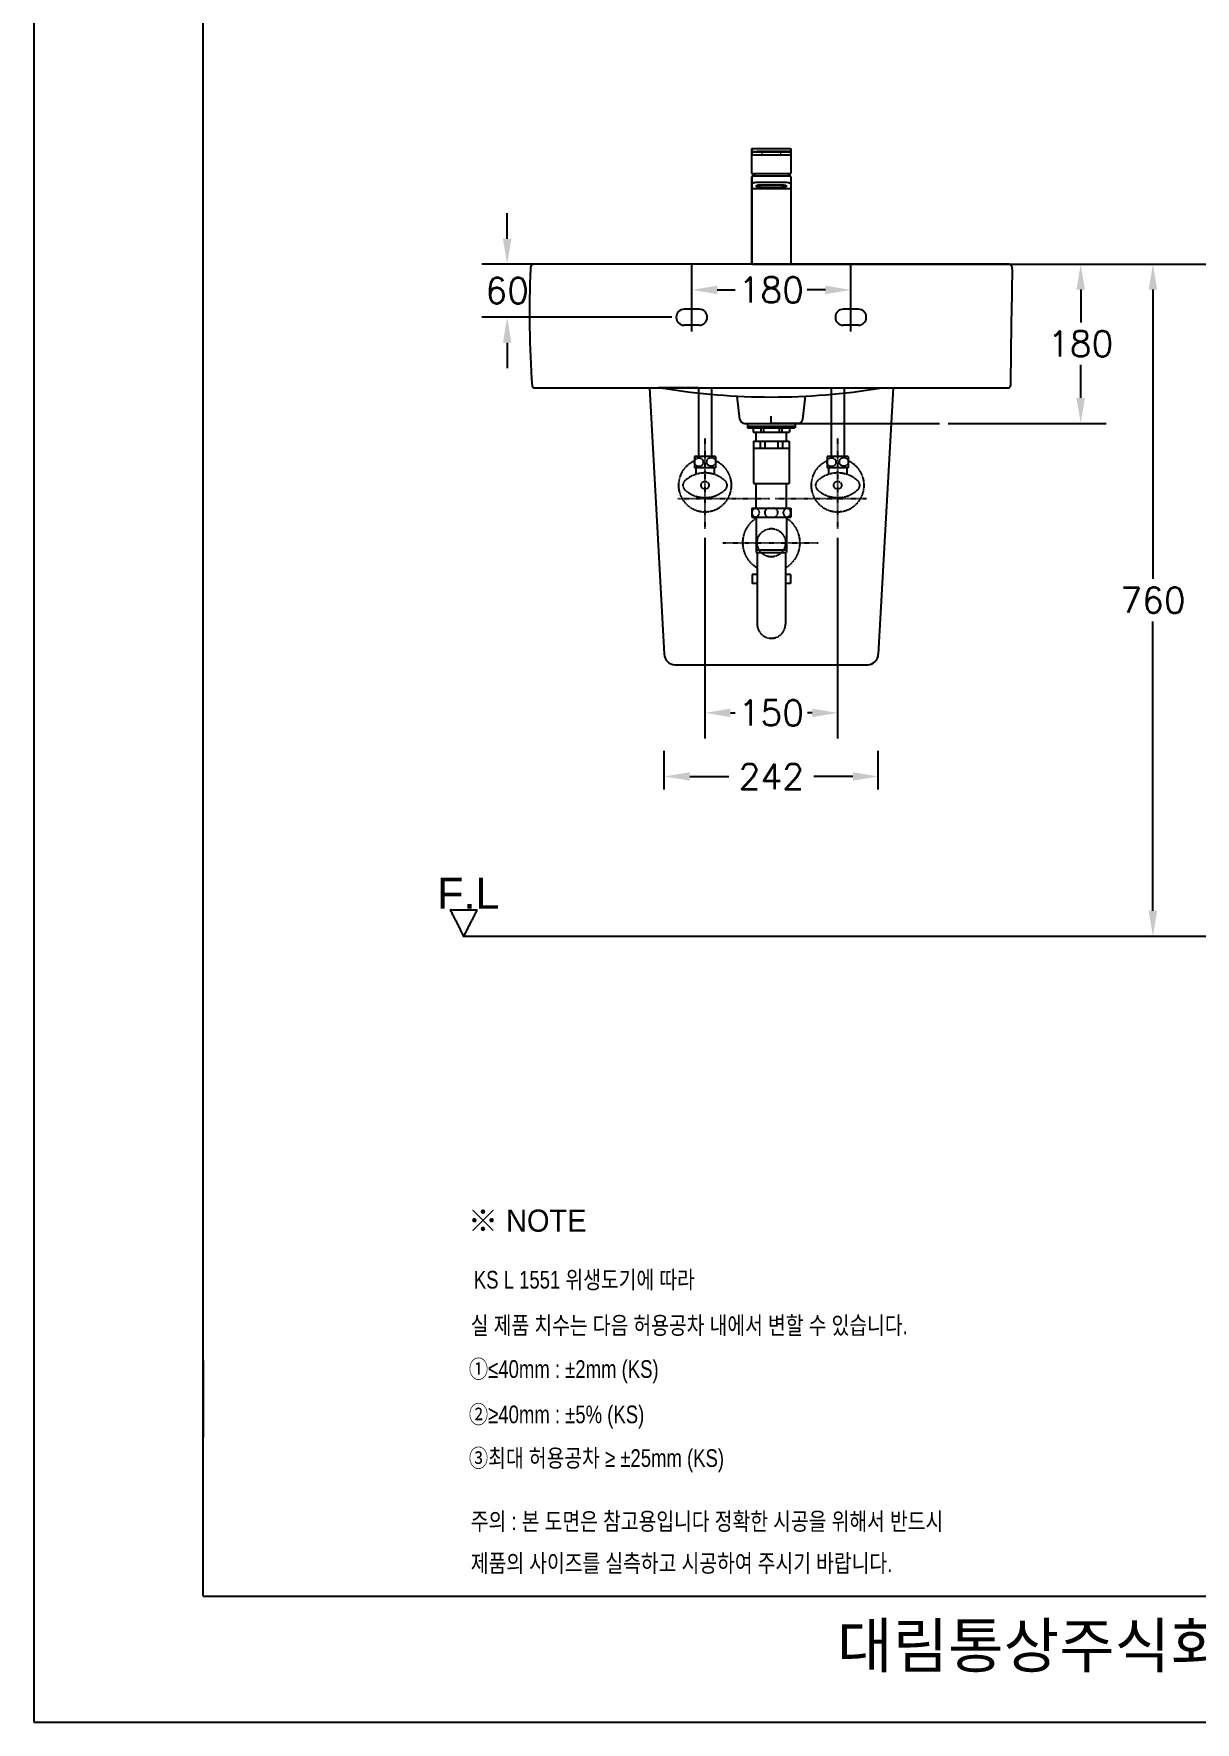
# Model space of a CAD drawing. Extents: x 63628 to 66053, y 58270 to 61700.
# Drawn here: x 63628 to 64941, y 58270 to 60179 of the extents above; entities that cross this region are included whole.
import ezdxf
from ezdxf.lldxf.tags import DXFTag

# ---------------------------------------------------------------- set-up
doc = ezdxf.new("R2010")
doc.units = 0
doc.header["$MEASUREMENT"] = 0
for name, pattern in [('DASHDOT', [1, 0.5, -0.25, 0, -0.25]), ('DASHED', [0.75, 0.5, -0.25]), ('HIDDEN', [9.525, 6.35, -3.175])]:
    doc.linetypes.add(name, pattern=pattern)
doc.layers.get('0').update_dxf_attribs({"linetype": 'CONTINUOUS'})
doc.layers.get('Defpoints').update_dxf_attribs({"linetype": 'CONTINUOUS'})
for name, color, linetype in [('001', 7, 'CONTINUOUS'), ('002', 7, 'CONTINUOUS'), ('2', 2, 'HIDDEN'), ('7', 7, 'CONTINUOUS'), ('BU', 7, 'CONTINUOUS'), ('CENTER', 1, 'CONTINUOUS'), ('Dim', 4, 'CONTINUOUS'), ('DIMTEXT', 174, 'CONTINUOUS'), ('HIDDEN', 140, 'CONTINUOUS'), ('LINE', 7, 'CONTINUOUS'), ('POINT', 3, 'CONTINUOUS'), ('YA', 7, 'CONTINUOUS')]:
    doc.layers.add(name, color=color, linetype=linetype)
doc.styles.add('MtXpl_', font='')
doc.styles.get("Standard").update_dxf_attribs({"font": 'txt.shx', "bigfont": 'ghs.shx'})
doc.styles.add('굴림', font='', dxfattribs={"height": 3.2})
doc.styles.add('스타일1', font='txt.shx', dxfattribs={"bigfont": 'ghs.shx'})
doc.styles.get('MtXpl_').set_extended_font_data('Gulim')
doc.styles.get('굴림').set_extended_font_data('Gulim')
tags = doc.linetypes.add('Amconstr', pattern=[9999, 9999, 0]).pattern_tags.tags
tags[6:7] = [DXFTag(74, 4), DXFTag(75, 0), DXFTag(340, '0'), DXFTag(46, 1.0), DXFTag(50, 0.0), DXFTag(44, 0.0), DXFTag(45, 0.0)]
tags[4:5] = [DXFTag(74, 4), DXFTag(75, 0), DXFTag(340, '0'), DXFTag(46, 1.0), DXFTag(50, 0.0), DXFTag(44, 0.0), DXFTag(45, 0.0)]
doc.dimstyles.get("Standard").update_dxf_attribs({"dimtxt": 0.18, "dimasz": 0.18, "dimexe": 0.18, "dimexo": 0.0625, "dimgap": 0.09, "dimtad": 0, "dimtih": 1, "dimtoh": 1, "dimdec": 4, "dimzin": 0, "dimdsep": 46, "dimtxsty": 'Standard', "dimcen": 0.09, "dimadec": 0, "dimazin": 0, "dimtfac": 1, "dimtdec": 4, "dimtofl": 0, "dimtmove": 0, "dimatfit": 0, "dimfxl": 0, "dimtolj": 1, "dimtzin": 0, "dimarcsym": 0})
doc.dimstyles.new('Standard$0', dxfattribs={"dimtxt": 0.18, "dimasz": 0.18, "dimexe": 0.18, "dimexo": 0.0625, "dimgap": 0.09, "dimtad": 0, "dimtih": 1, "dimtoh": 1, "dimdec": 4, "dimzin": 0, "dimdsep": 46, "dimtxsty": 'Standard', "dimcen": 0.09, "dimadec": 0, "dimazin": 0, "dimtfac": 1, "dimtdec": 4, "dimtofl": 0, "dimtmove": 0, "dimatfit": 3, "dimfxl": 0, "dimtolj": 1, "dimtzin": 0, "dimarcsym": 0})

# ---------------------------------------------------------------- blocks, each defined once
blk = doc.blocks.new('*D24')
at = {"layer": 'Defpoints', "color": 0}
for p in [(64386.5, 59619.2), (64536.5, 59619.2), (64536.5, 59411.4)]:
    blk.add_point(p, dxfattribs=at)
at = {"layer": 'Dim', "color": 0, "lineweight": -2}
for p, q in [((64386.5, 59609.2), (64386.5, 59382.6)), ((64536.5, 59609.2), (64536.5, 59382.6)), ((64415.3, 59411.4), (64420.7, 59411.4)), ((64507.7, 59411.4), (64502.3, 59411.4))]:
    blk.add_line(p, q, dxfattribs=at)
at = {"layer": 'Dim', "color": 0}
for points in [[(64415.3, 59416.2), (64415.3, 59406.6), (64386.5, 59411.4)], [(64507.7, 59416.2), (64507.7, 59406.6), (64536.5, 59411.4)]]:
    blk.add_solid(points, dxfattribs=at)
at = {"layer": 'Dim', "color": 0, "insert": (64461.5, 59411.4), "char_height": 28.8, "attachment_point": 5}
blk.add_mtext('\\A1;150', dxfattribs=at)
blk = doc.blocks.new('*D26')
at = {"layer": 'Defpoints', "color": 0}
for p in [(64582.5, 59339.5), (64340.5, 59314.6), (64582.5, 59314.6)]:
    blk.add_point(p, dxfattribs=at)
at = {"layer": 'Dim', "color": 0, "lineweight": -2}
for p, q in [((64340.5, 59324.6), (64340.5, 59368.3)), ((64582.5, 59324.6), (64582.5, 59368.3)), ((64369.3, 59339.5), (64413.5, 59339.5)), ((64553.7, 59339.5), (64509.5, 59339.5))]:
    blk.add_line(p, q, dxfattribs=at)
at = {"layer": 'Dim', "color": 0}
for points in [[(64369.3, 59344.3), (64369.3, 59334.7), (64340.5, 59339.5)], [(64553.7, 59344.3), (64553.7, 59334.7), (64582.5, 59339.5)]]:
    blk.add_solid(points, dxfattribs=at)
at = {"layer": 'Dim', "color": 0, "insert": (64461.5, 59339.5), "char_height": 28.8, "attachment_point": 5}
blk.add_mtext('\\A1;242', dxfattribs=at)
blk = doc.blocks.new('*D32')
at = {"layer": 'Defpoints', "color": 0}
for p in [(64359, 59918.8), (64162.8, 59858.8), (64359, 59858.8)]:
    blk.add_point(p, dxfattribs=at)
at = {"layer": 'Dim', "color": 0, "lineweight": -2}
for p, q in [((64162.8, 59947.6), (64162.8, 59976.4)), ((64349, 59918.8), (64134, 59918.8)), ((64349, 59858.8), (64134, 59858.8)), ((64162.8, 59830), (64162.8, 59801.2))]:
    blk.add_line(p, q, dxfattribs=at)
at = {"layer": 'Dim', "color": 0}
for points in [[(64158, 59947.6), (64167.6, 59947.6), (64162.8, 59918.8)], [(64158, 59830), (64167.6, 59830), (64162.8, 59858.8)]]:
    blk.add_solid(points, dxfattribs=at)
at = {"layer": 'Dim', "color": 0, "insert": (64162.8, 59888.8), "char_height": 48, "attachment_point": 5}
blk.add_mtext('\\A1;{\\H0.6x;60}', dxfattribs=at)
blk = doc.blocks.new('*D33')
at = {"layer": 'Defpoints', "color": 0}
for p in [(64551.4, 59889.7), (64371.5, 59832.5), (64551.4, 59832.5)]:
    blk.add_point(p, dxfattribs=at)
at = {"layer": 'Dim', "color": 0, "linetype": 'ByBlock', "lineweight": -2}
for p, q in [((64371.5, 59842.5), (64371.5, 59918.5)), ((64551.4, 59842.5), (64551.4, 59918.5)), ((64400.3, 59889.7), (64420.6, 59889.7)), ((64522.6, 59889.7), (64502.2, 59889.7))]:
    blk.add_line(p, q, dxfattribs=at)
at = {"layer": 'Dim', "color": 0}
for points in [[(64400.3, 59894.5), (64400.3, 59884.9), (64371.5, 59889.7)], [(64522.6, 59894.5), (64522.6, 59884.9), (64551.4, 59889.7)]]:
    blk.add_solid(points, dxfattribs=at)
at = {"layer": 'Dim', "color": 0, "insert": (64461.4, 59889.7), "char_height": 28.8, "attachment_point": 5}
blk.add_mtext('\\A1;180', dxfattribs=at)
blk = doc.blocks.new('*D34')
at = {"layer": 'Defpoints', "color": 0}
for p in [(64651.5, 59918.8), (64811.3, 59918.8), (64651.5, 59738.8)]:
    blk.add_point(p, dxfattribs=at)
at = {"layer": 'Dim', "color": 0, "linetype": 'ByBlock', "lineweight": -2}
for p, q in [((64661.5, 59918.8), (64840.1, 59918.8)), ((64811.3, 59890), (64811.3, 59852.8)), ((64811.3, 59767.6), (64811.3, 59804.8)), ((64661.5, 59738.8), (64840.1, 59738.8))]:
    blk.add_line(p, q, dxfattribs=at)
at = {"layer": 'Dim', "color": 0}
for points in [[(64806.5, 59890), (64816.1, 59890), (64811.3, 59918.8)], [(64806.5, 59767.6), (64816.1, 59767.6), (64811.3, 59738.8)]]:
    blk.add_solid(points, dxfattribs=at)
at = {"layer": 'Dim', "color": 0, "insert": (64811.3, 59828.8), "char_height": 28.8, "attachment_point": 5}
blk.add_mtext('\\A1;180', dxfattribs=at)
blk = doc.blocks.new('*D23')
at = {"layer": 'Defpoints', "color": 0}
for p in [(64864.1, 59918.8), (64864.1, 59158.8), (64893, 59158.8)]:
    blk.add_point(p, dxfattribs=at)
at = {"layer": 'Dim', "color": 0, "linetype": 'ByBlock', "lineweight": -2}
for p, q in [((64874.1, 59918.8), (64921.8, 59918.8)), ((64893, 59890), (64893, 59562.8)), ((64893, 59187.6), (64893, 59514.8)), ((64874.1, 59158.8), (64921.8, 59158.8))]:
    blk.add_line(p, q, dxfattribs=at)
at = {"layer": 'Dim', "color": 0}
for points in [[(64888.2, 59890), (64897.8, 59890), (64893, 59918.8)], [(64888.2, 59187.6), (64897.8, 59187.6), (64893, 59158.8)]]:
    blk.add_solid(points, dxfattribs=at)
at = {"layer": 'Dim', "color": 0, "insert": (64893, 59538.8), "char_height": 28.8, "attachment_point": 5}
blk.add_mtext('\\A1;760', dxfattribs=at)

msp = doc.modelspace()

# ---------------------------------------------------------------- linework, layer by layer
at = {"color": 0}
for p, q in [((64426, 59743.2, 0.1), (64423, 59769.6, 0.1)), ((64497.1, 59743.2, 0.1), (64500.1, 59769.6, 0.1))]:
    msp.add_line(p, q, dxfattribs=at)
for start, end in [(260.666, 270.0003), (269.9997, 279.334)]:
    msp.add_arc((64461.6, 60523.9, 0.1), 755.3, start, end)
for centre, start, end in [((64431, 59743.8, 0.1), 186.5639, 270), ((64492.1, 59743.8, 0.1), 270, 353.4361)]:
    msp.add_arc(centre, 5, start, end, dxfattribs=at)
at = {"layer": '001', "color": 7, "linetype": 'Continuous'}
for p, q in [((64461.5, 59918.8, 0.1), (64194, 59918.8, 0.1)), ((64729, 59918.8, 0.1), (64461.5, 59918.8, 0.1)), ((64193.9, 59778.8, 0.1), (64461.5, 59778.8, 0.1)), ((64461.5, 59778.8, 0.1), (64729.1, 59778.8, 0.1)), ((64384.4, 59465.8, 0.1), (64538.7, 59465.8, 0.1))]:
    msp.add_line(p, q, dxfattribs=at)
for centre, radius, start, end in [((64194, 59913.8, 0.1), 5, 90, 184.5906), ((64729, 59913.8, 0.1), 5, 355.4094, 90), ((65342.6, 59864.2, 0.1), 1154.6, 177.5606, 184.132), ((74346.8, 59699.2, 0.1), 9615.2, 178.72338, 179.51206), ((64193.9, 59781.8, 0.1), 3, 194.2087, 270), ((64729.1, 59781.8, 0.1), 3, 270, 345.7913)]:
    msp.add_arc(centre, radius, start, end, dxfattribs=at)
at = {"layer": '001', "color": 7}
msp.add_open_spline([(64112.7, 59158.8, 0.1), (64844.9, 59158.8, 0.1), (65577.1, 59158.8, 0.1)], degree=2, dxfattribs=at)
at = {"layer": '002', "color": 0, "linetype": 'Continuous'}
for p, q in [((64323.6, 59778.8, 0.1), (64340.5, 59477.8, 0.1)), ((64599.4, 59778.8, 0.1), (64582.5, 59477.8, 0.1))]:
    msp.add_line(p, q, dxfattribs=at)
at = {"layer": '7', "color": 0, "extrusion": (0, 1, 0)}
for p in [(64431, 59738.8, 0.1), (64492.1, 59738.8, 0.1)]:
    msp.add_line(p, (64461.5, 59738.8, 0.1), dxfattribs=at)
at = {"layer": 'BU', "linetype": 'Continuous'}
for p, q in [((64440.5, 60049.8, 0.1), (64482.5, 60049.8, 0.1)), ((64439.5, 60048.7, 0.1), (64439.5, 60048.8, 0.1)), ((64439.5, 60048.8, 0.1), (64439.5, 60046.5, 0.1)), ((64439.5, 60044.8, 0.1), (64439.5, 60048.7, 0.1)), ((64439.5, 60045.3, 0.1), (64439.5, 60046.5, 0.1)), ((64439.5, 60043.2, 0.1), (64439.5, 60045.3, 0.1)), ((64439.5, 60044, 0.1), (64439.5, 60044.8, 0.1)), ((64439.5, 60021.8, 0.1), (64439.5, 60044.4, 0.1)), ((64439.5, 60044.4, 0.1), (64439.5, 60043.1, 0.1)), ((64439.5, 60042.8, 0.1), (64439.5, 60044, 0.1)), ((64439.5, 60043.1, 0.1), (64439.5, 60043.2, 0.1)), ((64439.5, 60025.9, 0.1), (64439.5, 60042.8, 0.1)), ((64482.5, 60042.2, 0.1), (64440.5, 60042.2, 0.1)), ((64477.5, 60046.2, 0.1), (64445.5, 60046.2, 0.1)), ((64445.5, 60046.2, 0.1), (64445.5, 60046, 0.1)), ((64445.5, 60046, 0.1), (64477.5, 60046, 0.1)), ((64451.5, 60045.6, 0.1), (64450.5, 60045.6, 0.1)), ((64450.5, 60045.6, 0.1), (64450.5, 60045, 0.1)), ((64450.5, 60045, 0.1), (64450.5, 60044.7, 0.1)), ((64450.5, 60044.7, 0.1), (64451.5, 60044.7, 0.1)), ((64451.5, 60045.6, 0.1), (64451.5, 60044.7, 0.1)), ((64451.5, 60045, 0.1), (64451.5, 60045.6, 0.1)), ((64451.5, 60044.7, 0.1), (64451.5, 60045, 0.1)), ((64472.5, 60045.6, 0.1), (64471.5, 60045.6, 0.1)), ((64471.5, 60045.6, 0.1), (64471.5, 60045, 0.1)), ((64471.5, 60045, 0.1), (64471.5, 60044.7, 0.1)), ((64471.5, 60044.7, 0.1), (64472.5, 60044.7, 0.1)), ((64471.5, 60044.7, 0.1), (64472.5, 60044.7, 0.1)), ((64472.5, 60045, 0.1), (64472.5, 60045.6, 0.1)), ((64472.5, 60045.6, 0.1), (64472.5, 60044.7, 0.1)), ((64472.5, 60044.7, 0.1), (64472.5, 60045, 0.1)), ((64472.5, 60044.7, 0.1), (64472.5, 60044.7, 0.1)), ((64477.5, 60046, 0.1), (64477.5, 60046.2, 0.1)), ((64482.5, 60042.1, 0.1), (64482.5, 60042.2, 0.1)), ((64483.5, 60048.8, 0.1), (64483.5, 60046.5, 0.1)), ((64483.5, 60046.5, 0.1), (64483.5, 60045.3, 0.1)), ((64483.5, 60045.3, 0.1), (64483.5, 60043.2, 0.1)), ((64483.5, 60044.4, 0.1), (64483.5, 60044.4, 0.1)), ((64483.5, 60044.4, 0.1), (64483.5, 60021.8, 0.1)), ((64483.5, 60043.2, 0.1), (64483.5, 60043.1, 0.1)), ((64439.5, 60021.8, 0.1), (64439.5, 60025.9, 0.1)), ((64439.5, 60017.8, 0.1), (64439.5, 59918.8, 0.1)), ((64439.5, 60009.7, 0.1), (64439.5, 60017.8, 0.1)), ((64441, 60020.8, 0.1), (64440.5, 60020.8, 0.1)), ((64440.5, 60018.8, 0.1), (64445.5, 60018.8, 0.1)), ((64482.1, 60020.8, 0.1), (64441, 60020.8, 0.1)), ((64445.5, 60018.8, 0.1), (64477.5, 60018.8, 0.1)), ((64445.5, 60011.5, 0.1), (64477.5, 60011.5, 0.1)), ((64477.5, 60018.8, 0.1), (64482.5, 60018.8, 0.1)), ((64482.5, 60020.8, 0.1), (64482.1, 60020.8, 0.1)), ((64483.5, 60017.8, 0.1), (64483.5, 60009.7, 0.1)), ((64439.5, 60004.9, 0.1), (64439.5, 60009.7, 0.1)), ((64439.5, 60003.8, 0.1), (64439.5, 60004.9, 0.1)), ((64439.5, 59918.8, 0.1), (64439.5, 60003.8, 0.1)), ((64482.5, 60004, 0.1), (64440.5, 60004, 0.1)), ((64448.5, 60008.5, 0.1), (64448.5, 60005.8, 0.1)), ((64448.5, 60008.5, 0.1), (64474.5, 60008.5, 0.1)), ((64448.5, 60005.8, 0.1), (64474.5, 60005.8, 0.1)), ((64474.5, 60005.8, 0.1), (64474.5, 60008.5, 0.1)), ((64483.5, 60009.7, 0.1), (64483.5, 60004.9, 0.1)), ((64483.5, 60004.9, 0.1), (64483.5, 60003.8, 0.1)), ((64483.5, 60003.8, 0.1), (64483.5, 59918.8, 0.1)), ((64483.5, 60003.8, 0.1), (64483.5, 60003.8, 0.1)), ((64440.1, 59918.8, 0.1), (64483, 59918.8, 0.1))]:
    msp.add_line(p, q, dxfattribs=at)
for centre, radius, start, end in [((64482.5, 60043.1, 0.1), 1, 270, 0), ((64440.5, 60021.8, 0.1), 1, 180, 270), ((64440.5, 60017.8, 0.1), 1, 90, 180), ((64440.5, 60017.8, 0.1), 1, 90, 180), ((64469.2, 60013.7, 0.1), 27.6, 165.1842, 169.4357), ((64454.9, 60013.7, 0.1), 27.6, 10.5643, 14.8158), ((64482.5, 60021.8, 0.1), 1, 270, 0), ((64482.5, 60017.8, 0.1), 1, 0, 90)]:
    msp.add_arc(centre, radius, start, end, dxfattribs=at)
for points, knots in [([(64439.5, 60048.9, 0.1), (64439.6, 60049, 0.1), (64439.6, 60049.1, 0.1), (64439.6, 60049.2, 0.1), (64439.8, 60049.5, 0.1), (64440, 60049.7, 0.1), (64440.2, 60049.8, 0.1), (64440.4, 60049.8, 0.1), (64440.5, 60049.8, 0.1)], [0, 0, 0, 0, 0.097046, 0.215477, 0.366984, 0.6013, 0.806128, 1, 1, 1, 1]), ([(64482.5, 60049.8, 0.1), (64482.6, 60049.8, 0.1), (64482.7, 60049.8, 0.1), (64482.9, 60049.8, 0.1), (64483.1, 60049.6, 0.1), (64483.3, 60049.5, 0.1), (64483.4, 60049.3, 0.1), (64483.5, 60049.2, 0.1), (64483.5, 60049, 0.1), (64483.5, 60048.9, 0.1), (64483.5, 60048.9, 0.1), (64483.5, 60048.9, 0.1)], [0, 0, 0, 0, 0.020818, 0.239105, 0.419032, 0.574027, 0.708164, 0.821662, 0.913084, 0.980269, 1, 1, 1, 1]), ([(64439.5, 60046.5, 0.1), (64439.5, 60046.5, 0.1), (64439.6, 60046.4, 0.1), (64440, 60046.4, 0.1), (64440.2, 60046.4, 0.1), (64440.3, 60046.3, 0.1), (64440.5, 60046.3, 0.1), (64441, 60046.3, 0.1), (64441.6, 60046.3, 0.1), (64442.3, 60046.2, 0.1), (64442.9, 60046.2, 0.1), (64443.5, 60046.2, 0.1), (64444.4, 60046.2, 0.1), (64445.1, 60046.2, 0.1), (64445.5, 60046.2, 0.1)], [-1, -1, -1, -1, -0.857143, -0.714286, -0.696429, -0.678572, -0.642857, -0.571429, -0.428572, -0.357143, -0.285714, -0.214286, -0.142857, 0, 0, 0, 0]), ([(64439.5, 60045.3, 0.1), (64439.5, 60045.4, 0.1), (64439.9, 60045.6, 0.1), (64441.7, 60045.8, 0.1), (64443.7, 60045.9, 0.1), (64445.1, 60046, 0.1), (64445.5, 60046, 0.1)], [0, 0, 0, 0, 0.285714, 0.571429, 0.857143, 1, 1, 1, 1]), ([(64483.4, 60046.5, 0.1), (64483.4, 60046.4, 0.1), (64483.3, 60046.4, 0.1), (64483, 60046.4, 0.1), (64482.3, 60046.3, 0.1), (64481.5, 60046.3, 0.1), (64480.7, 60046.2, 0.1), (64480, 60046.2, 0.1), (64478.9, 60046.2, 0.1), (64478, 60046.2, 0.1), (64477.5, 60046.2, 0.1)], [0, 0, 0, 0, 0.022938, 0.185782, 0.348626, 0.511469, 0.592891, 0.674313, 0.837156, 1, 1, 1, 1]), ([(64477.5, 60046, 0.1), (64478.4, 60046, 0.1), (64480.2, 60045.9, 0.1), (64482.4, 60045.7, 0.1), (64483.2, 60045.5, 0.1), (64483.4, 60045.4, 0.1), (64483.4, 60045.4, 0.1)], [0, 0, 0, 0, 0.32589, 0.651781, 0.977671, 1, 1, 1, 1]), ([(64439.5, 60009.7, 0.1), (64439.5, 60009.9, 0.1), (64439.9, 60010.5, 0.1), (64441.7, 60011.1, 0.1), (64443.7, 60011.4, 0.1), (64445.1, 60011.5, 0.1), (64445.5, 60011.5, 0.1)], [0, 0, 0, 0, 0.285714, 0.571429, 0.857143, 1, 1, 1, 1]), ([(64477.5, 60011.5, 0.1), (64478.4, 60011.5, 0.1), (64480.2, 60011.4, 0.1), (64482.4, 60010.8, 0.1), (64483.2, 60010.3, 0.1), (64483.4, 60010, 0.1), (64483.4, 60010, 0.1)], [0, 0, 0, 0, 0.326484, 0.652968, 0.979452, 1, 1, 1, 1]), ([(64439.5, 60003.8, 0.1), (64439.5, 60003.8, 0.1), (64439.5, 60003.8, 0.1), (64439.5, 60003.7, 0.1), (64439.6, 60003.6, 0.1), (64439.6, 60003.5, 0.1)], [0, 0, 0, 0, 0.003909, 0.003909, 1, 1, 1, 1]), ([(64483.5, 60003.6, 0.1), (64483.5, 60003.6, 0.1), (64483.5, 60003.6, 0.1), (64483.5, 60003.6, 0.1), (64483.5, 60003.6, 0.1)], [0, 0, 0, 0, 0.705199, 1, 1, 1, 1])]:
    msp.add_open_spline(points, degree=3, knots=knots, dxfattribs=at)
for points, weights in [([(64440.5, 60042.2, 0.1), (64439.5, 60042.2, 0.1), (64439.5, 60043.2, 0.1)], [1, 0.707106781056, 1]), ([(64483.5, 60043.2, 0.1), (64483.5, 60042.2, 0.1), (64482.5, 60042.2, 0.1)], [1, 0.707106781056, 1]), ([(64440.5, 60004, 0.1), (64439.5, 60004, 0.1), (64439.5, 60004.9, 0.1)], [1, 0.707106781056, 1]), ([(64483.5, 60004.9, 0.1), (64483.5, 60004, 0.1), (64482.5, 60004, 0.1)], [1, 0.707106821236, 0.99999991964])]:
    msp.add_rational_spline(points, weights, degree=2, dxfattribs=at)
for points, degree in [([(64483, 60042.3, 0.1), (64483, 60042.2, 0.1), (64483, 60042.2, 0.1), (64483, 60042.1, 0.1)], 3), ([(64483, 60042.1, 0.1), (64483.1, 60042.2, 0.1), (64483.1, 60042.3, 0.1), (64483.1, 60042.3, 0.1)], 3), ([(64483.4, 60046.5, 0.1), (64483.5, 60046.6, 0.1), (64483.5, 60046.7, 0.1)], 2), ([(64483.5, 60046.5, 0.1), (64483.5, 60046.5, 0.1), (64483.5, 60046.5, 0.1), (64483.4, 60046.5, 0.1)], 3), ([(64483.4, 60045.4, 0.1), (64483.5, 60045.4, 0.1), (64483.5, 60045.3, 0.1), (64483.5, 60045.3, 0.1)], 3), ([(64483.5, 60045.1, 0.1), (64483.5, 60045.3, 0.1), (64483.4, 60045.4, 0.1)], 2), ([(64483.5, 60046.7, 0.1), (64483.5, 60046.6, 0.1), (64483.5, 60046.6, 0.1), (64483.5, 60046.5, 0.1)], 3), ([(64483.5, 60045.3, 0.1), (64483.5, 60045.2, 0.1), (64483.5, 60045.2, 0.1), (64483.5, 60045.1, 0.1)], 3), ([(64483.4, 60010, 0.1), (64483.5, 60009.9, 0.1), (64483.5, 60009.8, 0.1), (64483.5, 60009.7, 0.1)], 3), ([(64483.5, 60009.5, 0.1), (64483.5, 60009.7, 0.1), (64483.4, 60010, 0.1)], 2), ([(64483.5, 60009.7, 0.1), (64483.5, 60009.6, 0.1), (64483.5, 60009.5, 0.1), (64483.5, 60009.5, 0.1)], 3)]:
    msp.add_open_spline(points, degree=degree, dxfattribs=at)
for points, weights in [([(64448.5, 60005.8, 0.1), (64444.5, 60005.8, 0.1), (64444.5, 60007.1, 0.1), (64444.5, 60008.5, 0.1), (64448.5, 60008.5, 0.1)], [1, 0.707106781056, 1, 0.70710678223, 0.999999997652]), ([(64474.5, 60008.5, 0.1), (64478.5, 60008.5, 0.1), (64478.5, 60007.1, 0.1), (64478.5, 60005.8, 0.1), (64474.5, 60005.8, 0.1)], [1, 0.707106781056, 1, 0.707106781056, 1])]:
    msp.add_rational_spline(points, weights, degree=2, knots=[0, 0, 0, 0.5, 0.5, 1, 1, 1], dxfattribs=at)
at = {"layer": 'CENTER', "color": 0, "linetype": 'DASHDOT'}
for p, q in [((64386.5, 59722.2, 0.1), (64386.5, 59619.2, 0.1)), ((64536.5, 59722.2, 0.1), (64536.5, 59619.2, 0.1)), ((64355.8, 59653.8, 0.1), (64459.3, 59653.8, 0.1)), ((64465.8, 59653.8, 0.1), (64569.3, 59653.8, 0.1)), ((64406.8, 59603.8, 0.1), (64514.5, 59603.8, 0.1))]:
    msp.add_line(p, q, dxfattribs=at)
at = {"layer": 'Dim', "color": 0}
for p, q in [((64461.5, 59918.8, 0.1), (64955.4, 59918.8, 0.1)), ((64461.5, 59738.8, 0.1), (64461.5, 59747, 0.1)), ((64434.5, 59738.8, 0.1), (64488.5, 59738.8, 0.1)), ((64472, 59738.8, 0.1), (64651.5, 59738.8, 0.1)), ((64352.5, 59465.8, 0.1), (64570.5, 59465.8, 0.1)), ((64352.5, 59465.8, 0.1), (64570.5, 59465.8, 0.1))]:
    msp.add_line(p, q, dxfattribs=at)
for centre, start, end in [((64352.5, 59477.8, 0.1), 180, 270), ((64570.5, 59477.8, 0.1), 270, 0)]:
    msp.add_arc(centre, 12, start, end, dxfattribs=at)
at = {"layer": 'DIMTEXT', "color": 0}
msp.add_open_spline([(64128.7, 59188.8, 0.1), (64113.7, 59188.8, 0.1), (64098.7, 59188.8, 0.1), (64106.2, 59173.8, 0.1), (64113.7, 59158.8, 0.1), (64121.2, 59173.8, 0.1), (64128.7, 59188.8, 0.1)], degree=2, knots=[0, 0, 0, 30, 30, 63.54102, 63.54102, 97.082039, 97.082039, 97.082039], dxfattribs=at)
at = {"layer": 'HIDDEN', "ltscale": 20}
for p, q in [((64380, 59867.8, 0.1), (64363, 59867.8, 0.1)), ((64559.9, 59867.8, 0.1), (64542.9, 59867.8, 0.1)), ((64380, 59849.8, 0.1), (64363, 59849.8, 0.1)), ((64559.9, 59849.8, 0.1), (64542.9, 59849.8, 0.1))]:
    msp.add_line(p, q, dxfattribs=at)
for centre, start, end in [((64363, 59858.8, 0.1), 90, 270), ((64380, 59858.8, 0.1), 270, 90), ((64542.9, 59858.8, 0.1), 90, 270), ((64559.9, 59858.8, 0.1), 270, 90)]:
    msp.add_arc(centre, 9, start, end, dxfattribs=at)
at = {"layer": 'LINE', "linetype": 'Amconstr'}
msp.add_line((64906.4, 58412.5), (64978.4, 58412.5), dxfattribs=at)
at = {"layer": 'POINT', "color": 0, "linetype": 'DASHED'}
for p, q in [((64378.8, 59778.8, 0.1), (64333.8, 59778.8, 0.1)), ((64379, 59778.8, 0.1), (64379, 59701.5, 0.1)), ((64394, 59778.8, 0.1), (64394, 59701.5, 0.1)), ((64529, 59778.8, 0.1), (64529, 59701.5, 0.1)), ((64544, 59778.8, 0.1), (64544, 59701.5, 0.1)), ((64544.3, 59778.8, 0.1), (64589.3, 59778.8, 0.1)), ((64434.5, 59738.8, 0.1), (64434.5, 59733.8, 0.1)), ((64434.5, 59738.8, 0.1), (64488.5, 59738.8, 0.1)), ((64434.5, 59735.8, 0.1), (64488.5, 59735.8, 0.1)), ((64434.5, 59733.8, 0.1), (64488.5, 59733.8, 0.1)), ((64441, 59733.8, 0.1), (64441, 59728.8, 0.1)), ((64441, 59728.8, 0.1), (64482, 59728.8, 0.1)), ((64444.5, 59718.8, 0.1), (64444.5, 59728.8, 0.1)), ((64449.5, 59733.8, 0.1), (64449.5, 59728.8, 0.1)), ((64452.5, 59733.8, 0.1), (64452.5, 59728.8, 0.1)), ((64491.8, 59738.8, 0.1), (64461.5, 59738.8, 0.1)), ((64470.5, 59733.8, 0.1), (64470.5, 59728.8, 0.1)), ((64473.5, 59733.8, 0.1), (64473.5, 59728.8, 0.1)), ((64478.5, 59718.8, 0.1), (64478.5, 59728.8, 0.1)), ((64482, 59733.8, 0.1), (64482, 59728.8, 0.1)), ((64488.5, 59738.8, 0.1), (64488.5, 59733.8, 0.1)), ((64441.5, 59718.8, 0.1), (64481.5, 59718.8, 0.1)), ((64441.5, 59718.8, 0.1), (64441.5, 59670.8, 0.1)), ((64441.5, 59710.8, 0.1), (64481.5, 59710.8, 0.1)), ((64449, 59718.8, 0.1), (64449, 59710.8, 0.1)), ((64454, 59718.8, 0.1), (64454, 59710.8, 0.1)), ((64469, 59718.8, 0.1), (64469, 59710.8, 0.1)), ((64474, 59718.8, 0.1), (64474, 59710.8, 0.1)), ((64481.5, 59718.8, 0.1), (64481.5, 59674, 0.1)), ((64398.5, 59701.5, 0.1), (64374.5, 59701.5, 0.1)), ((64374.5, 59701.5, 0.1), (64374.5, 59688.5, 0.1)), ((64398.5, 59688.5, 0.1), (64374.5, 59688.5, 0.1)), ((64376, 59688.5, 0.1), (64376, 59681.1, 0.1)), ((64397, 59688.5, 0.1), (64397, 59681.1, 0.1)), ((64398.5, 59701.5, 0.1), (64398.5, 59688.5, 0.1)), ((64548.5, 59701.5, 0.1), (64524.5, 59701.5, 0.1)), ((64524.5, 59701.5, 0.1), (64524.5, 59688.5, 0.1)), ((64548.5, 59688.5, 0.1), (64524.5, 59688.5, 0.1)), ((64526, 59688.5, 0.1), (64526, 59681.1, 0.1)), ((64547, 59688.5, 0.1), (64547, 59681.1, 0.1)), ((64548.5, 59701.5, 0.1), (64548.5, 59688.5, 0.1)), ((64441.5, 59670.8, 0.1), (64481.5, 59670.8, 0.1)), ((64444.5, 59642.8, 0.1), (64444.5, 59670.8, 0.1)), ((64478.5, 59642.8, 0.1), (64478.5, 59670.8, 0.1)), ((64481.5, 59674, 0.1), (64481.5, 59670.8, 0.1)), ((64439.5, 59642.8, 0.1), (64439.5, 59632.8, 0.1)), ((64439.5, 59642.8, 0.1), (64483.5, 59642.8, 0.1)), ((64439.5, 59632.8, 0.1), (64483.5, 59632.8, 0.1)), ((64444.5, 59632.8, 0.1), (64444.5, 59592.8, 0.1)), ((64478.5, 59632.8, 0.1), (64478.5, 59592.8, 0.1)), ((64483.5, 59642.8, 0.1), (64483.5, 59632.8, 0.1)), ((64444.5, 59595.8, 0.1), (64478.5, 59595.8, 0.1)), ((64444.5, 59592.8, 0.1), (64478.5, 59592.8, 0.1)), ((64445.5, 59592.8, 0.1), (64445.5, 59511.8, 0.1)), ((64477.5, 59592.8, 0.1), (64477.5, 59511.8, 0.1)), ((64445.5, 59567.8, 0.1), (64439.8, 59567.8, 0.1)), ((64439.8, 59567.8, 0.1), (64439.8, 59557.8, 0.1)), ((64445.5, 59557.8, 0.1), (64439.8, 59557.8, 0.1)), ((64483.3, 59567.8, 0.1), (64477.5, 59567.8, 0.1)), ((64483.3, 59557.8, 0.1), (64477.5, 59557.8, 0.1)), ((64483.3, 59567.8, 0.1), (64483.3, 59557.8, 0.1))]:
    msp.add_line(p, q, dxfattribs=at)
at = {"layer": 'POINT', "color": 0}
msp.add_line((64544, 59778.8, 0.1), (64544, 59701.5, 0.1), dxfattribs=at)
at = {"layer": 'POINT', "color": 0, "linetype": 'DASHED'}
for centre, radius in [((64379.6, 59694.9, 0.1), 5), ((64393.5, 59695.2, 0.1), 5), ((64529.6, 59694.9, 0.1), 5), ((64543.5, 59695.2, 0.1), 5), ((64386.5, 59668.8, 0.1), 4.5), ((64536.5, 59668.8, 0.1), 4.5), ((64461.5, 59603.8, 0.1), 16)]:
    msp.add_circle(centre, radius, dxfattribs=at)
for centre, radius, start, end in [((64386.5, 59668.8, 0.1), 30, 113.5781, 66.4217), ((64536.5, 59668.8, 0.1), 30, 113.5781, 66.4217), ((64368.5, 59668.8, 0.1), 7, 132.501, 227.499), ((64386.5, 59649.1, 0.1), 33.6, 47.499, 132.501), ((64404.5, 59668.8, 0.1), 7, 312.501, 47.499), ((64518.5, 59668.8, 0.1), 7, 132.501, 227.499), ((64536.5, 59649.1, 0.1), 33.6, 47.499, 132.501), ((64554.5, 59668.8, 0.1), 7, 312.501, 47.499), ((64386.5, 59688.4, 0.1), 33.6, 227.499, 312.501), ((64536.5, 59688.4, 0.1), 33.6, 227.499, 312.501), ((64461.5, 59603.8, 0.1), 32.5, 121.5389, 240.5076), ((64444.5, 59637.8, 0.1), 5, 98.6269, 261.3731), ((64443, 59637.8, 0.1), 5, 278.6269, 81.3731), ((64459, 59637.8, 0.1), 5, 90, 270), ((64464, 59637.8, 0.1), 5, 270, 90), ((64480, 59637.8, 0.1), 5, 98.6269, 261.3731), ((64461.5, 59603.8, 0.1), 32.5, 299.4924, 58.4611), ((64478.5, 59637.8, 0.1), 5, 278.6269, 81.3731), ((64461.5, 59511.8, 0.1), 16, 180, 0)]:
    msp.add_arc(centre, radius, start, end, dxfattribs=at)
at = {"layer": 'YA', "color": 7}
for p, q in [((63818.9, 58412.5), (63818.9, 60510.3)), ((63818.9, 58679), (63818.9, 58592.5)), ((63818.9, 58412.5), (64906.4, 58412.5)), ((63890.9, 58412.5), (64906.4, 58412.5))]:
    msp.add_line(p, q, dxfattribs=at)
at = {"layer": 'YA', "color": 0}
msp.add_lwpolyline([(63627.5, 58270), (66053, 58270), (66053, 61700.4), (63627.5, 61700.4)], close=True, dxfattribs=at)

# ---------------------------------------------------------------- texts
at = {"color": 3, "style": '굴림', "width": 0.8}
for s, p in [('KS L 1551 위생도기에 따라', (64125.1, 58760.4)), ('실 제품 치수는 다음 허용공차 내에서 변할 수 있습니다.', (64121.7, 58708.8)), ('①≤40mm : ±2mm (KS)', (64119.5, 58659.4)), ('②≥40mm : ±5%%% (KS)', (64119.5, 58608.1)), ('③최대 허용공차 ≥ ±25mm (KS)', (64119.5, 58558.7))]:
    msp.add_text(s, height=20, dxfattribs=at).set_placement(p)
at = {"color": 1, "style": '굴림', "width": 0.8}
for s, p in [('주의 : 본 도면은 참고용입니다 정확한 시공을 위해서 반드시', (64121.7, 58487.2)), ('제품의 사이즈를 실측하고 시공하여 주시기 바랍니다.', (64121.7, 58439.8))]:
    msp.add_text(s, height=20, dxfattribs=at).set_placement(p)
at = {"layer": '2', "style": 'MtXpl_'}
msp.add_text('※ NOTE', height=25, dxfattribs=at).set_placement((64118.4, 58824.7))
at = {"layer": 'Dim', "color": 0, "insert": (64408.8, 58381.7), "char_height": 50, "width": 1090, "attachment_point": 1, "style": '스타일1'}
msp.add_mtext('{\\fGulim|b0|i0|c129|p50;       대림통상주식회사\\P}', dxfattribs=at)
at = {"layer": 'DIMTEXT', "color": 0, "insert": (64083.6, 59189.9, 0.1), "char_height": 35, "width": 99.729, "attachment_point": 7, "line_spacing_factor": 0.963855}
msp.add_mtext('\\fArial;F.L', dxfattribs=at)

# ---------------------------------------------------------------- dimensions: what is measured, and where the dimension line sits
at = {"layer": 'Dim', "color": 0}
dim = msp.add_linear_dim(base=(64162.8, 59858.8, 0.1), p1=(64359, 59918.8, 0.1), p2=(64359, 59858.8, 0.1), angle=90, text='{\\H0.6x;<>}', dimstyle='Standard', override={"dimscale": 160, "dimtxt": 0.3, "dimgap": 0.06, "dimdec": 0, "dimatfit": 3}, dxfattribs=at)
dim.commit()
dim.dimension.update_dxf_attribs({"geometry": '*D32', "text_midpoint": (64162.8, 59888.8, 0.1)})
for base, p1, p2, dimstyle, override, picture, middle in [((64551.4, 59889.7, 0.1), (64371.5, 59832.5, 0.1), (64551.4, 59832.5, 0.1), 'Standard$0', {"dimscale": 160, "dimgap": 0.06, "dimdec": 0, "dimarcsym": 1}, '*D33', (64461.4, 59889.7, 0.1)), ((64536.5, 59411.4, 0.1), (64386.5, 59619.2, 0.1), (64536.5, 59619.2, 0.1), 'Standard', {"dimscale": 160, "dimgap": 0.06, "dimdec": 0, "dimatfit": 3}, '*D24', (64461.5, 59411.4, 0.1)), ((64582.5, 59339.5, 0.1), (64340.5, 59314.6, 0.1), (64582.5, 59314.6, 0.1), 'Standard', {"dimscale": 160, "dimgap": 0.06, "dimdec": 0, "dimatfit": 3}, '*D26', (64461.5, 59339.5, 0.1))]:
    dim = msp.add_linear_dim(base=base, p1=p1, p2=p2, dimstyle=dimstyle, override=override, dxfattribs=at)
    dim.commit()
    dim.dimension.update_dxf_attribs({"geometry": picture, "text_midpoint": middle, "dimtype": 160})
for base, p1, p2, picture, middle in [((64811.3, 59918.8, 0.1), (64651.5, 59738.8, 0.1), (64651.5, 59918.8, 0.1), '*D34', (64811.3, 59828.8, 0.1)), ((64893, 59158.8, 0.1), (64864.1, 59918.8, 0.1), (64864.1, 59158.8, 0.1), '*D23', (64893, 59538.8, 0.1))]:
    dim = msp.add_linear_dim(base=base, p1=p1, p2=p2, angle=90, dimstyle='Standard$0', override={"dimscale": 160, "dimgap": 0.06, "dimdec": 0, "dimarcsym": 1}, dxfattribs=at)
    dim.commit()
    dim.dimension.update_dxf_attribs({"geometry": picture, "text_midpoint": middle})

doc.saveas('drawing.dxf')
